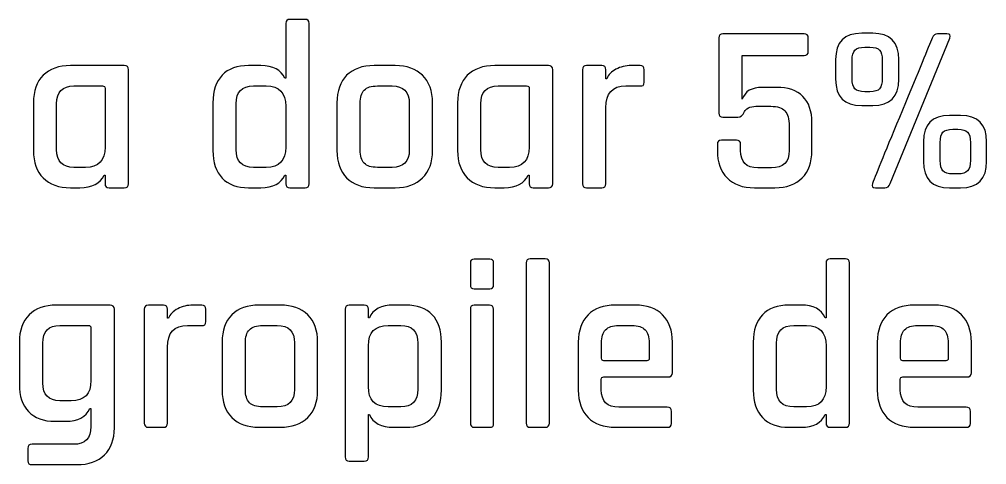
# Model space of a CAD drawing. Extents: x 5 to 177, y 88 to 167.
# Drawn here: x 24.3 to 42.83, y 137.13 to 145.65 of the extents above; entities that cross this region are included whole.
import ezdxf

# ---------------------------------------------------------------- set-up
doc = ezdxf.new("R2010")
doc.units = 0
doc.layers.add('Layer_1', color=7, linetype='CONTINUOUS')

msp = doc.modelspace()

# ---------------------------------------------------------------- linework, layer by layer
at = {"layer": 'Layer_1', "color": 7}
for points in [[(29.405682, 145.574546), (29.405682, 144.524482), (29.387492, 144.524482)], [(29.777202, 145.652821), (29.483953, 145.652821), (29.483953, 145.652821)], [(29.855473, 142.506483), (29.855473, 145.574546)], [(37.701471, 145.299493), (37.701471, 143.859166)], [(39.334172, 145.377214), (37.779743, 145.377214), (37.779743, 145.377214)], [(39.416855, 145.038214), (39.416855, 145.299493)], [(40.650473, 145.386584), (40.439357, 145.386584), (40.439357, 145.386584)], [(40.985062, 142.510894), (42.127178, 145.29012)], [(42.072058, 145.377214), (41.888503, 145.377214), (41.888503, 145.377214)], [(40.498889, 145.120347), (40.595352, 145.120347)], [(40.498889, 145.120347), (40.498889, 145.120347)], [(38.151263, 144.125403), (38.151263, 144.959943), (39.334172, 144.959943)], [(26.310607, 144.767569), (25.283143, 144.767569), (25.283143, 144.767569)], [(28.928881, 144.767569), (28.695165, 144.767569)], [(31.501402, 144.767569), (31.097911, 144.767569), (31.097911, 144.767569)], [(34.436623, 144.767569), (33.409159, 144.767569), (33.409159, 144.767569)], [(35.459128, 144.767569), (35.170291, 144.767569), (35.170291, 144.767569)], [(36.192796, 144.767569), (36.023019, 144.767569)], [(39.939406, 144.882222), (39.939406, 144.506293)], [(40.256353, 144.520074), (40.256353, 144.868441)], [(40.834028, 144.868441), (40.834028, 144.520074)], [(41.150424, 144.506293), (41.150424, 144.882222)], [(26.392739, 142.506483), (26.392739, 144.689297)], [(34.519306, 142.506483), (34.519306, 144.689297)], [(35.092569, 144.689297), (35.092569, 142.506483)], [(35.555592, 144.515112), (35.5374, 144.515112), (35.5374, 144.689297)], [(36.271067, 144.451172), (36.271067, 144.689297)], [(25.347083, 144.377859), (25.893338, 144.377859)], [(25.347083, 144.377859), (25.347083, 144.377859)], [(28.786667, 144.377859), (29.029753, 144.377859)], [(28.786667, 144.377859), (28.786667, 144.377859)], [(31.162405, 144.377859), (31.44187, 144.377859)], [(31.162405, 144.377859), (31.162405, 144.377859)], [(33.47365, 144.377859), (34.019355, 144.377859)], [(33.47365, 144.377859), (33.47365, 144.377859)], [(35.917739, 144.377859), (36.192796, 144.377859)], [(25.943498, 144.331558), (25.943498, 143.208181)], [(34.069514, 144.331558), (34.069514, 143.208181)], [(38.807209, 144.350298), (38.536564, 144.350298)], [(40.595352, 144.267618), (40.498889, 144.267618)], [(24.572075, 144.056501), (24.572075, 143.139279)], [(25.016905, 143.158019), (25.016905, 144.038312)], [(28.011658, 144.056501), (28.011658, 143.139279)], [(28.456489, 143.158019), (28.456489, 144.038312)], [(30.387397, 144.056501), (30.387397, 143.139279)], [(30.832227, 143.15306), (30.832227, 144.04272)], [(31.772047, 144.04272), (31.772047, 143.15306)], [(32.21688, 143.139279), (32.21688, 144.056501)], [(32.698642, 144.056501), (32.698642, 143.139279)], [(33.143472, 143.158019), (33.143472, 144.038312)], [(40.439357, 144.001381), (40.650473, 144.001381)], [(29.405682, 143.9876), (29.405682, 143.208181)], [(35.5374, 142.506483), (35.5374, 143.960591)], [(38.412539, 143.9876), (38.696965, 143.9876)], [(42.333333, 143.813415), (42.12277, 143.813415), (42.12277, 143.813415)], [(37.779743, 143.781445), (38.06858, 143.781445)], [(39.485756, 143.139279), (39.485756, 143.6712)], [(39.049743, 143.60726), (39.049743, 143.144241)], [(42.18671, 143.547728), (42.278763, 143.547728)], [(42.18671, 143.547728), (42.18671, 143.547728)], [(37.673909, 143.258893), (37.673909, 143.139279)], [(38.041021, 143.341023), (37.752184, 143.341023)], [(38.119293, 143.144241), (38.119293, 143.258893)], [(41.622816, 143.309053), (41.622816, 142.933124)], [(41.943624, 142.951314), (41.943624, 143.295272)], [(42.521849, 143.295272), (42.521849, 142.951314)], [(42.833284, 142.933124), (42.833284, 143.309053)], [(25.567569, 142.818472), (25.347083, 142.818472)], [(29.029753, 142.818472), (28.786667, 142.818472)], [(31.44187, 142.818472), (31.162405, 142.818472)], [(33.693585, 142.818472), (33.47365, 142.818472)], [(38.710746, 142.809102), (38.44947, 142.809102)], [(42.278763, 142.694449), (42.18671, 142.694449)], [(25.925308, 142.671849), (25.943498, 142.671849), (25.943498, 142.506483)], [(29.387492, 142.671849), (29.405682, 142.671849), (29.405682, 142.506483)], [(34.051325, 142.671849), (34.069514, 142.671849), (34.069514, 142.506483)], [(25.283143, 142.428762), (25.461736, 142.428762)], [(26.02122, 142.428762), (26.310607, 142.428762)], [(28.695165, 142.428762), (28.928881, 142.428762)], [(29.483953, 142.428762), (29.777202, 142.428762)], [(31.097911, 142.428762), (31.501402, 142.428762)], [(33.409159, 142.428762), (33.588302, 142.428762)], [(34.147785, 142.428762), (34.436623, 142.428762)], [(35.170291, 142.428762), (35.459128, 142.428762)], [(38.38498, 142.428762), (38.774686, 142.428762)], [(40.701186, 142.428762), (40.879779, 142.428762)], [(42.12277, 142.428762), (42.333333, 142.428762)], [(33.313799, 141.061748), (33.015592, 141.061748), (33.015592, 141.061748)], [(34.377644, 141.06671), (34.088807, 141.06671), (34.088807, 141.06671)], [(40.128472, 141.06671), (39.835226, 141.06671), (39.835226, 141.06671)], [(32.942279, 140.988435), (32.942279, 140.571167)], [(33.387109, 140.571167), (33.387109, 140.988435)], [(34.010535, 140.988435), (34.010535, 137.920372)], [(34.455365, 137.920372), (34.455365, 140.988435)], [(39.756952, 140.988435), (39.756952, 139.938371), (39.738763, 139.938371)], [(40.206744, 137.920372), (40.206744, 140.988435)], [(33.015592, 140.493446), (33.313799, 140.493446)], [(26.040512, 140.181458), (25.013047, 140.181458), (25.013047, 140.181458)], [(26.122643, 137.833281), (26.122643, 140.103736)], [(26.695907, 140.103186), (26.695907, 137.920372)], [(27.063016, 140.181458), (26.77418, 140.181458), (26.77418, 140.181458)], [(27.159479, 139.929001), (27.140738, 139.929001), (27.140738, 140.103186)], [(27.796684, 140.181458), (27.62691, 140.181458)], [(27.874957, 139.865061), (27.874957, 140.103186)], [(29.300952, 140.181458), (28.897461, 140.181458), (28.897461, 140.181458)], [(30.54394, 140.103186), (30.54394, 137.273798)], [(30.910499, 140.181458), (30.621661, 140.181458), (30.621661, 140.181458)], [(31.006963, 139.938371), (30.98877, 139.938371), (30.98877, 140.103186)], [(31.704249, 140.181458), (31.469982, 140.181458)], [(32.942279, 140.103736), (32.942279, 137.920372)], [(33.308838, 140.181458), (33.015592, 140.181458), (33.015592, 140.181458)], [(33.387109, 137.920372), (33.387109, 140.103736)], [(36.097436, 140.181458), (35.721507, 140.181458), (35.721507, 140.181458)], [(39.280152, 140.181458), (39.046438, 140.181458)], [(41.825664, 140.181458), (41.449185, 140.181458), (41.449185, 140.181458)], [(25.076988, 139.791748), (25.622691, 139.791748)], [(25.076988, 139.791748), (25.076988, 139.791748)], [(25.673403, 139.745997), (25.673403, 138.736723)], [(27.521628, 139.791748), (27.796684, 139.791748)], [(28.961952, 139.791748), (29.24142, 139.791748)], [(28.961952, 139.791748), (28.961952, 139.791748)], [(31.364702, 139.791748), (31.607785, 139.791748)], [(31.364702, 139.791748), (31.364702, 139.791748)], [(35.785448, 139.791748), (36.037904, 139.791748)], [(35.785448, 139.791748), (35.785448, 139.791748)], [(39.137937, 139.791748), (39.381024, 139.791748)], [(39.137937, 139.791748), (39.137937, 139.791748)], [(41.513675, 139.791748), (41.765581, 139.791748)], [(41.513675, 139.791748), (41.513675, 139.791748)], [(24.301979, 139.47039), (24.301979, 138.667821)], [(24.751771, 138.690972), (24.751771, 139.452201)], [(27.140738, 137.920372), (27.140738, 139.37448)], [(28.186944, 139.47039), (28.186944, 138.553168)], [(28.631775, 138.566949), (28.631775, 139.456609)], [(29.571597, 139.456609), (29.571597, 138.566949)], [(30.016427, 138.553168), (30.016427, 139.47039)], [(30.98877, 138.62207), (30.98877, 139.401489)], [(31.937966, 139.452201), (31.937966, 138.571908)], [(32.387204, 138.553168), (32.387204, 139.47039)], [(35.010437, 139.47039), (35.010437, 138.553168)], [(35.45527, 139.163364), (35.45527, 139.456609)], [(36.368081, 139.456609), (36.368081, 139.163364)], [(36.812911, 138.887757), (36.812911, 139.47039)], [(38.36293, 139.47039), (38.36293, 138.553168)], [(38.80776, 138.571908), (38.80776, 139.452201)], [(39.756952, 139.401489), (39.756952, 138.62207)], [(40.738668, 139.47039), (40.738668, 138.553168)], [(41.183498, 139.163364), (41.183498, 139.456609)], [(42.095759, 139.456609), (42.095759, 139.163364)], [(42.540592, 138.887757), (42.540592, 139.47039)], [(36.32233, 139.117062), (35.501021, 139.117062)], [(42.050008, 139.117062), (41.229249, 139.117062)], [(35.501021, 138.805624), (36.730229, 138.805624)], [(41.229249, 138.805624), (42.458459, 138.805624)], [(35.450859, 138.562538), (35.450859, 138.759873)], [(41.178536, 138.562538), (41.178536, 138.759873)], [(25.297474, 138.351424), (25.076988, 138.351424)], [(25.655213, 138.204799), (25.673403, 138.204799), (25.673403, 137.856432)], [(29.24142, 138.23236), (28.961952, 138.23236)], [(30.98877, 137.273798), (30.98877, 138.085737), (31.006963, 138.085737)], [(31.607785, 138.23236), (31.364702, 138.23236)], [(36.71204, 138.227399), (35.785448, 138.227399)], [(36.794722, 137.915964), (36.794722, 138.145269)], [(39.381024, 138.23236), (39.137937, 138.23236)], [(39.738763, 138.085737), (39.756952, 138.085737), (39.756952, 137.920372)], [(42.439717, 138.227399), (41.513675, 138.227399)], [(42.5224, 137.915964), (42.5224, 138.145269)], [(24.985486, 137.957304), (25.191641, 137.957304)], [(26.77418, 137.842651), (27.063016, 137.842651)], [(28.897461, 137.842651), (29.300952, 137.842651)], [(31.469982, 137.842651), (31.704249, 137.842651)], [(33.02, 137.842651), (33.313799, 137.842651)], [(34.088807, 137.842651), (34.377644, 137.842651)], [(35.721507, 137.842651), (36.71204, 137.842651)], [(39.046438, 137.842651), (39.280152, 137.842651)], [(39.835226, 137.842651), (40.128472, 137.842651)], [(41.449185, 137.842651), (42.439717, 137.842651)], [(25.338815, 137.516882), (24.545065, 137.516882)], [(24.467344, 137.439161), (24.467344, 137.200485)], [(30.621661, 137.196074), (30.910499, 137.196074)], [(24.545065, 137.127173), (25.407166, 137.127173)]]:
    msp.add_lwpolyline(points, dxfattribs=at)
for points in [[(29.483953, 145.652821), (29.431742, 145.652821), (29.405682, 145.626405), (29.405682, 145.574546)], [(29.855473, 145.574546), (29.855473, 145.626405), (29.82906, 145.652821), (29.777202, 145.652821)], [(37.779743, 145.377214), (37.727532, 145.377214), (37.701471, 145.351351), (37.701471, 145.299493)], [(39.416855, 145.299493), (39.416855, 145.351351), (39.389205, 145.377214), (39.334172, 145.377214)], [(40.439357, 145.386584), (40.105982, 145.386584), (39.939406, 145.218419), (39.939406, 144.882222)], [(41.150424, 144.882222), (41.150424, 145.218419), (40.983848, 145.386584), (40.650473, 145.386584)], [(41.787631, 145.295082), (41.720251, 145.127159), (41.531182, 144.666409), (41.219326, 143.914287)], [(41.888503, 145.377214), (41.845817, 145.377214), (41.812326, 145.350115), (41.787631, 145.295082)], [(42.127178, 145.29012), (42.148698, 145.347976), (42.130266, 145.377214), (42.072058, 145.377214)], [(40.309269, 145.065776), (40.344197, 145.102465), (40.407167, 145.120347), (40.498889, 145.120347)], [(40.595352, 145.120347), (40.687075, 145.120347), (40.749801, 145.101474), (40.783315, 145.063019)], [(39.334172, 144.959943), (39.389205, 144.959943), (39.416855, 144.986356), (39.416855, 145.038214)], [(40.256353, 144.868441), (40.256353, 144.963338), (40.273994, 145.029087), (40.309269, 145.065776)], [(40.783315, 145.063019), (40.816829, 145.024922), (40.834028, 144.960163), (40.834028, 144.868441)], [(25.283143, 144.767569), (25.056659, 144.767569), (24.881659, 144.705635), (24.757834, 144.58181)], [(26.392739, 144.689297), (26.392739, 144.741156), (26.365641, 144.767569), (26.310607, 144.767569)], [(28.695165, 144.767569), (28.475031, 144.767569), (28.305876, 144.706428), (28.188047, 144.584014)], [(29.387492, 144.524482), (29.31729, 144.686407), (29.164184, 144.767569), (28.928881, 144.767569)], [(31.097911, 144.767569), (30.871428, 144.767569), (30.696428, 144.705635), (30.572603, 144.58181)], [(32.02671, 144.58181), (31.89971, 144.705635), (31.724357, 144.767569), (31.501402, 144.767569)], [(33.409159, 144.767569), (33.182676, 144.767569), (33.007675, 144.705635), (32.88385, 144.58181)], [(34.519306, 144.689297), (34.519306, 144.741156), (34.491656, 144.767569), (34.436623, 144.767569)], [(35.170291, 144.767569), (35.118432, 144.767569), (35.092569, 144.741156), (35.092569, 144.689297)], [(35.5374, 144.689297), (35.5374, 144.741156), (35.510986, 144.767569), (35.459128, 144.767569)], [(36.023019, 144.767569), (35.915778, 144.767569), (35.819469, 144.744528), (35.731981, 144.698667)], [(36.271067, 144.689297), (36.271067, 144.741156), (36.245007, 144.767569), (36.192796, 144.767569)], [(24.757834, 144.58181), (24.634009, 144.457632), (24.572075, 144.282632), (24.572075, 144.056501)], [(28.188047, 144.584014), (28.070572, 144.4616), (28.011658, 144.285807), (28.011658, 144.056501)], [(30.572603, 144.58181), (30.448781, 144.457632), (30.387397, 144.282632), (30.387397, 144.056501)], [(32.21688, 144.056501), (32.21688, 144.282632), (32.15371, 144.457632), (32.02671, 144.58181)], [(32.88385, 144.58181), (32.760025, 144.457632), (32.698642, 144.282632), (32.698642, 144.056501)], [(35.731981, 144.698667), (35.645194, 144.652806), (35.586283, 144.591312), (35.555592, 144.515112)], [(25.016905, 144.038312), (25.016905, 144.264443), (25.12695, 144.377859), (25.347083, 144.377859)], [(25.893338, 144.377859), (25.926852, 144.377859), (25.943498, 144.361897), (25.943498, 144.331558)], [(28.456489, 144.038312), (28.456489, 144.264443), (28.566533, 144.377859), (28.786667, 144.377859)], [(29.029753, 144.377859), (29.280578, 144.377859), (29.405682, 144.247597), (29.405682, 143.9876)], [(30.909949, 144.297381), (30.961807, 144.351003), (31.045988, 144.377859), (31.162405, 144.377859)], [(31.44187, 144.377859), (31.662003, 144.377859), (31.772047, 144.266029), (31.772047, 144.04272)], [(33.143472, 144.038312), (33.143472, 144.264443), (33.253516, 144.377859), (33.47365, 144.377859)], [(34.019355, 144.377859), (34.052868, 144.377859), (34.069514, 144.361897), (34.069514, 144.331558)], [(35.5374, 143.960591), (35.5374, 144.238577), (35.664092, 144.377859), (35.917739, 144.377859)], [(36.192796, 144.377859), (36.245007, 144.368687), (36.271067, 144.392964), (36.271067, 144.451172)], [(39.939406, 144.506293), (39.939406, 144.170096), (40.105982, 144.001381), (40.439357, 144.001381)], [(40.309269, 144.322739), (40.273992, 144.359427), (40.256353, 144.425177), (40.256353, 144.520074)], [(40.650473, 144.001381), (40.983848, 144.001381), (41.150424, 144.170096), (41.150424, 144.506293)], [(40.834028, 144.520074), (40.834028, 144.428352), (40.816829, 144.363043), (40.783315, 144.324943)], [(30.832227, 144.04272), (30.832227, 144.158784), (30.857738, 144.244111), (30.909949, 144.297381)], [(38.536564, 144.350298), (38.3316, 144.350298), (38.203474, 144.274981), (38.151263, 144.125403)], [(39.311572, 144.17832), (39.195508, 144.292973), (39.027343, 144.350298), (38.807209, 144.350298)], [(39.485756, 143.6712), (39.485756, 143.894509), (39.427635, 144.063314), (39.311572, 144.17832)], [(40.498889, 144.267618), (40.407167, 144.267618), (40.344197, 144.28605), (40.309269, 144.322739)], [(40.783315, 144.324943), (40.749801, 144.28649), (40.687075, 144.267618), (40.595352, 144.267618)], [(37.701471, 143.859166), (37.701471, 143.807308), (37.727532, 143.781445), (37.779743, 143.781445)], [(38.06858, 143.781445), (38.117264, 143.781445), (38.159092, 143.816525), (38.192603, 143.886728)], [(38.192603, 143.886728), (38.2046, 143.911069), (38.229667, 143.93411), (38.26812, 143.95563)], [(38.26812, 143.95563), (38.30622, 143.977149), (38.35433, 143.9876), (38.412539, 143.9876)], [(38.696965, 143.9876), (38.825376, 143.9876), (38.916548, 143.958361), (38.969817, 143.900506)], [(38.969817, 143.900506), (39.02344, 143.842298), (39.049743, 143.744843), (39.049743, 143.60726)], [(41.219326, 143.914287), (40.90747, 143.162165), (40.716265, 142.694339), (40.646062, 142.510894)], [(42.12277, 143.813415), (41.789042, 143.813415), (41.622816, 143.64525), (41.622816, 143.309053)], [(42.833284, 143.309053), (42.833284, 143.64525), (42.667061, 143.813415), (42.333333, 143.813415)], [(41.943624, 143.295272), (41.943624, 143.390169), (41.960823, 143.455918), (41.994336, 143.492607)], [(41.994336, 143.492607), (42.02785, 143.529296), (42.092166, 143.547728), (42.18671, 143.547728)], [(42.278763, 143.547728), (42.370485, 143.547728), (42.433655, 143.529296), (42.468933, 143.492607)], [(42.468933, 143.492607), (42.50421, 143.455918), (42.521849, 143.390169), (42.521849, 143.295272)], [(37.752184, 143.341023), (37.700325, 143.341023), (37.673909, 143.313927), (37.673909, 143.258893)], [(38.119293, 143.258893), (38.119293, 143.313927), (38.093232, 143.341023), (38.041021, 143.341023)], [(24.572075, 143.139279), (24.572075, 142.915971), (24.634009, 142.741964), (24.757834, 142.616728)], [(25.347083, 142.818472), (25.12695, 142.818472), (25.016905, 142.931535), (25.016905, 143.158019)], [(25.943498, 143.208181), (25.943498, 142.948184), (25.818394, 142.818472), (25.567569, 142.818472)], [(28.011658, 143.139279), (28.011658, 142.913149), (28.070572, 142.737795), (28.188047, 142.61397)], [(28.786667, 142.818472), (28.566533, 142.818472), (28.456489, 142.931535), (28.456489, 143.158019)], [(29.405682, 143.208181), (29.405682, 142.948184), (29.280578, 142.818472), (29.029753, 142.818472)], [(30.387397, 143.139279), (30.387397, 142.915971), (30.448781, 142.741964), (30.572603, 142.616728)], [(30.909949, 142.89895), (30.857738, 142.952219), (30.832227, 143.036996), (30.832227, 143.15306)], [(31.772047, 143.15306), (31.77205, 142.929752), (31.662003, 142.818472), (31.44187, 142.818472)], [(32.02671, 142.616728), (32.15371, 142.741964), (32.21688, 142.915971), (32.21688, 143.139279)], [(32.698642, 143.139279), (32.698642, 142.915971), (32.760025, 142.741964), (32.88385, 142.616728)], [(33.47365, 142.818472), (33.253516, 142.818472), (33.143472, 142.931535), (33.143472, 143.158019)], [(34.069514, 143.208181), (34.069514, 142.948184), (33.94441, 142.818472), (33.693585, 142.818472)], [(37.673909, 143.139279), (37.673909, 142.915971), (37.735846, 142.741964), (37.859671, 142.616728)], [(38.44947, 142.809102), (38.229337, 142.809102), (38.119293, 142.921285), (38.119293, 143.144241)], [(39.049743, 143.144241), (39.049743, 142.921285), (38.936876, 142.809102), (38.710746, 142.809102)], [(39.297791, 142.616728), (39.42338, 142.741964), (39.485756, 142.915971), (39.485756, 143.139279)], [(31.162405, 142.818472), (31.045988, 142.818472), (30.961807, 142.845328), (30.909949, 142.89895)], [(41.622816, 142.933124), (41.622816, 142.596927), (41.789042, 142.428762), (42.12277, 142.428762)], [(41.994336, 142.751774), (41.960823, 142.789874), (41.943624, 142.856769), (41.943624, 142.951314)], [(42.333333, 142.428762), (42.667061, 142.428762), (42.833284, 142.596927), (42.833284, 142.933124)], [(42.521849, 142.951314), (42.521849, 142.856769), (42.50421, 142.789874), (42.468933, 142.751774)], [(42.18671, 142.694449), (42.092166, 142.694449), (42.02785, 142.713321), (41.994336, 142.751774)], [(42.468933, 142.751774), (42.433655, 142.713321), (42.370485, 142.694449), (42.278763, 142.694449)], [(24.757834, 142.616728), (24.881659, 142.491492), (25.056659, 142.428762), (25.283143, 142.428762)], [(25.461736, 142.428762), (25.697039, 142.428762), (25.85193, 142.509924), (25.925308, 142.671849)], [(25.943498, 142.506483), (25.943498, 142.454625), (25.969009, 142.428762), (26.02122, 142.428762)], [(26.310607, 142.428762), (26.365641, 142.428762), (26.392739, 142.454625), (26.392739, 142.506483)], [(28.188047, 142.61397), (28.305876, 142.490145), (28.475031, 142.428762), (28.695165, 142.428762)], [(28.928881, 142.428762), (29.164184, 142.428762), (29.31729, 142.509924), (29.387492, 142.671849)], [(29.405682, 142.506483), (29.405682, 142.454625), (29.431742, 142.428762), (29.483953, 142.428762)], [(29.777202, 142.428762), (29.82906, 142.428762), (29.855473, 142.454625), (29.855473, 142.506483)], [(30.572603, 142.616728), (30.696428, 142.491492), (30.871428, 142.428762), (31.097911, 142.428762)], [(31.501402, 142.428762), (31.724357, 142.428762), (31.89971, 142.491492), (32.02671, 142.616728)], [(32.88385, 142.616728), (33.007675, 142.491492), (33.182676, 142.428762), (33.409159, 142.428762)], [(33.588302, 142.428762), (33.823605, 142.428762), (33.977947, 142.509924), (34.051325, 142.671849)], [(34.069514, 142.506483), (34.069514, 142.454625), (34.095574, 142.428762), (34.147785, 142.428762)], [(34.436623, 142.428762), (34.491656, 142.428762), (34.519306, 142.454625), (34.519306, 142.506483)], [(35.092569, 142.506483), (35.092569, 142.454625), (35.118432, 142.428762), (35.170291, 142.428762)], [(35.459128, 142.428762), (35.510986, 142.428762), (35.5374, 142.454625), (35.5374, 142.506483)], [(37.859671, 142.616728), (37.983849, 142.491492), (38.158849, 142.428762), (38.38498, 142.428762)], [(38.774686, 142.428762), (38.997997, 142.428762), (39.172555, 142.491492), (39.297791, 142.616728)], [(40.646062, 142.510894), (40.627718, 142.455861), (40.646152, 142.428762), (40.701186, 142.428762)], [(40.879779, 142.428762), (40.93199, 142.428762), (40.966717, 142.455861), (40.985062, 142.510894)], [(33.015592, 141.061748), (32.966553, 141.061748), (32.942279, 141.037122), (32.942279, 140.988435)], [(33.387109, 140.988435), (33.387109, 141.037122), (33.362835, 141.061748), (33.313799, 141.061748)], [(34.088807, 141.06671), (34.036948, 141.06671), (34.010535, 141.040297), (34.010535, 140.988435)], [(34.455365, 140.988435), (34.455365, 141.040297), (34.429502, 141.06671), (34.377644, 141.06671)], [(39.835226, 141.06671), (39.783015, 141.06671), (39.756952, 141.040294), (39.756952, 140.988435)], [(40.206744, 140.988435), (40.206744, 141.040297), (40.180331, 141.06671), (40.128472, 141.06671)], [(32.942279, 140.571167), (32.942279, 140.518956), (32.966553, 140.493446), (33.015592, 140.493446)], [(33.313799, 140.493446), (33.362835, 140.493446), (33.387109, 140.518956), (33.387109, 140.571167)], [(25.013047, 140.181458), (24.789738, 140.181458), (24.61518, 140.119524), (24.489944, 139.995699)], [(26.122643, 140.103736), (26.122643, 140.155595), (26.095545, 140.181458), (26.040512, 140.181458)], [(26.77418, 140.181458), (26.722321, 140.181458), (26.695907, 140.155044), (26.695907, 140.103186)], [(27.140738, 140.103186), (27.140738, 140.155044), (27.114875, 140.181458), (27.063016, 140.181458)], [(27.335868, 140.112556), (27.249085, 140.066695), (27.190171, 140.005201), (27.159479, 139.929001)], [(27.62691, 140.181458), (27.519665, 140.181458), (27.423357, 140.158417), (27.335868, 140.112556)], [(27.874957, 140.103186), (27.874957, 140.155044), (27.848895, 140.181458), (27.796684, 140.181458)], [(28.897461, 140.181458), (28.670978, 140.181458), (28.495978, 140.119524), (28.372153, 139.995699)], [(29.826258, 139.995699), (29.699258, 140.119524), (29.523907, 140.181458), (29.300952, 140.181458)], [(30.621661, 140.181458), (30.569803, 140.181458), (30.54394, 140.155044), (30.54394, 140.103186)], [(30.98877, 140.103186), (30.98877, 140.155044), (30.962357, 140.181458), (30.910499, 140.181458)], [(31.469982, 140.181458), (31.234326, 140.181458), (31.08034, 140.100296), (31.006963, 139.938371)], [(32.210815, 139.997903), (32.09334, 140.120317), (31.924382, 140.181458), (31.704249, 140.181458)], [(33.015592, 140.181458), (32.966553, 140.181458), (32.942279, 140.155595), (32.942279, 140.103736)], [(33.387109, 140.103736), (33.387109, 140.155595), (33.360696, 140.181458), (33.308838, 140.181458)], [(35.721507, 140.181458), (35.495024, 140.181458), (35.320024, 140.119524), (35.196199, 139.995699)], [(36.624949, 139.995699), (36.499713, 140.119524), (36.323566, 140.181458), (36.097436, 140.181458)], [(39.046438, 140.181458), (38.826305, 140.181458), (38.657146, 140.120317), (38.539318, 139.997903)], [(39.738763, 139.938371), (39.66856, 140.100296), (39.515455, 140.181458), (39.280152, 140.181458)], [(41.449185, 140.181458), (41.222701, 140.181458), (41.047701, 140.119524), (40.923876, 139.995699)], [(42.352626, 139.995699), (42.227037, 140.119524), (42.051794, 140.181458), (41.825664, 140.181458)], [(24.489944, 139.995699), (24.364708, 139.871874), (24.301979, 139.696521), (24.301979, 139.47039)], [(28.372153, 139.995699), (28.248328, 139.871521), (28.186944, 139.696521), (28.186944, 139.47039)], [(30.016427, 139.47039), (30.016427, 139.696521), (29.953258, 139.871521), (29.826258, 139.995699)], [(32.387204, 139.47039), (32.387204, 139.699696), (32.328643, 139.875489), (32.210815, 139.997903)], [(35.196199, 139.995699), (35.072374, 139.871874), (35.010437, 139.696874), (35.010437, 139.47039)], [(36.812911, 139.47039), (36.812911, 139.696874), (36.750185, 139.871874), (36.624949, 139.995699)], [(38.539318, 139.997903), (38.421843, 139.875489), (38.36293, 139.699696), (38.36293, 139.47039)], [(40.923876, 139.995699), (40.800051, 139.871874), (40.738668, 139.696874), (40.738668, 139.47039)], [(42.540592, 139.47039), (42.540592, 139.696874), (42.477862, 139.871874), (42.352626, 139.995699)], [(24.751771, 139.452201), (24.751771, 139.678332), (24.859677, 139.791748), (25.076988, 139.791748)], [(25.622691, 139.791748), (25.656205, 139.791748), (25.673403, 139.776336), (25.673403, 139.745997)], [(27.140738, 139.37448), (27.140738, 139.652466), (27.26798, 139.791748), (27.521628, 139.791748)], [(27.796684, 139.791748), (27.848895, 139.782576), (27.874957, 139.806853), (27.874957, 139.865061)], [(28.709496, 139.71127), (28.761354, 139.764892), (28.845535, 139.791748), (28.961952, 139.791748)], [(29.24142, 139.791748), (29.461553, 139.791748), (29.571597, 139.679918), (29.571597, 139.456609)], [(30.98877, 139.401489), (30.98877, 139.661486), (31.113877, 139.791748), (31.364702, 139.791748)], [(31.607785, 139.791748), (31.827919, 139.791748), (31.937966, 139.678332), (31.937966, 139.452201)], [(35.533542, 139.71127), (35.5854, 139.764539), (35.669384, 139.791748), (35.785448, 139.791748)], [(36.037904, 139.791748), (36.153968, 139.791748), (36.237599, 139.764539), (36.28981, 139.71127)], [(38.80776, 139.452201), (38.80776, 139.678332), (38.917804, 139.791748), (39.137937, 139.791748)], [(39.381024, 139.791748), (39.631849, 139.791748), (39.756952, 139.661486), (39.756952, 139.401489)], [(41.261219, 139.71127), (41.313077, 139.764539), (41.397611, 139.791748), (41.513675, 139.791748)], [(41.765581, 139.791748), (41.881645, 139.791748), (41.966179, 139.764539), (42.018037, 139.71127)], [(28.631775, 139.456609), (28.631775, 139.572673), (28.657285, 139.658), (28.709496, 139.71127)], [(35.45527, 139.456609), (35.45527, 139.573026), (35.481331, 139.657648), (35.533542, 139.71127)], [(36.28981, 139.71127), (36.341668, 139.657648), (36.368081, 139.573026), (36.368081, 139.456609)], [(41.183498, 139.456609), (41.183498, 139.573026), (41.209008, 139.657648), (41.261219, 139.71127)], [(42.018037, 139.71127), (42.069896, 139.657648), (42.095759, 139.573026), (42.095759, 139.456609)], [(35.501021, 139.117062), (35.47033, 139.117062), (35.45527, 139.132672), (35.45527, 139.163364)], [(36.368081, 139.163364), (36.368081, 139.132672), (36.353022, 139.117062), (36.32233, 139.117062)], [(41.229249, 139.117062), (41.198557, 139.117062), (41.183498, 139.132672), (41.183498, 139.163364)], [(42.095759, 139.163364), (42.095759, 139.132672), (42.080347, 139.117062), (42.050008, 139.117062)], [(35.450859, 138.759873), (35.450859, 138.790565), (35.467155, 138.805624), (35.501021, 138.805624)], [(36.730229, 138.805624), (36.785262, 138.805624), (36.812911, 138.832723), (36.812911, 138.887757)], [(41.178536, 138.759873), (41.178536, 138.790565), (41.195382, 138.805624), (41.229249, 138.805624)], [(42.458459, 138.805624), (42.513493, 138.805624), (42.540592, 138.832723), (42.540592, 138.887757)], [(24.301979, 138.667821), (24.301979, 138.44169), (24.360893, 138.266337), (24.478368, 138.142512)], [(25.076988, 138.351424), (24.859677, 138.351424), (24.751771, 138.464841), (24.751771, 138.690972)], [(25.673403, 138.736723), (25.673403, 138.4799), (25.548299, 138.351424), (25.297474, 138.351424)], [(31.364702, 138.23236), (31.113877, 138.23236), (30.98877, 138.362073), (30.98877, 138.62207)], [(39.756952, 138.62207), (39.756952, 138.362073), (39.631849, 138.23236), (39.381024, 138.23236)], [(28.186944, 138.553168), (28.186944, 138.32986), (28.248328, 138.155853), (28.372153, 138.030617)], [(28.709496, 138.312839), (28.657285, 138.366108), (28.631775, 138.450885), (28.631775, 138.566949)], [(29.571597, 138.566949), (29.571597, 138.343641), (29.461553, 138.23236), (29.24142, 138.23236)], [(29.826258, 138.030617), (29.953258, 138.155853), (30.016427, 138.32986), (30.016427, 138.553168)], [(31.937966, 138.571908), (31.937966, 138.345427), (31.827919, 138.23236), (31.607785, 138.23236)], [(32.210815, 138.027859), (32.328643, 138.151684), (32.387204, 138.327037), (32.387204, 138.553168)], [(35.010437, 138.553168), (35.010437, 138.330212), (35.072374, 138.155853), (35.196199, 138.030617)], [(35.785448, 138.227399), (35.562139, 138.227399), (35.450859, 138.339229), (35.450859, 138.562538)], [(38.36293, 138.553168), (38.36293, 138.327037), (38.421843, 138.151684), (38.539318, 138.027859)], [(39.137937, 138.23236), (38.917804, 138.23236), (38.80776, 138.345424), (38.80776, 138.571908)], [(40.738668, 138.553168), (40.738668, 138.330212), (40.800051, 138.155853), (40.923876, 138.030617)], [(41.513675, 138.227399), (41.290367, 138.227399), (41.178536, 138.339229), (41.178536, 138.562538)], [(28.961952, 138.23236), (28.845535, 138.23236), (28.761354, 138.259217), (28.709496, 138.312839)], [(24.478368, 138.142512), (24.596196, 138.018687), (24.765353, 137.957304), (24.985486, 137.957304)], [(25.191641, 137.957304), (25.423768, 137.957304), (25.57866, 138.039699), (25.655213, 138.204799)], [(31.006963, 138.085737), (31.08034, 137.923812), (31.234326, 137.842651), (31.469982, 137.842651)], [(36.794722, 138.145269), (36.794722, 138.200303), (36.767073, 138.227399), (36.71204, 138.227399)], [(39.280152, 137.842651), (39.515455, 137.842651), (39.66856, 137.923812), (39.738763, 138.085737)], [(42.5224, 138.145269), (42.5224, 138.200303), (42.49475, 138.227399), (42.439717, 138.227399)], [(26.695907, 137.920372), (26.695907, 137.868514), (26.722321, 137.842651), (26.77418, 137.842651)], [(27.063016, 137.842651), (27.114875, 137.842651), (27.140738, 137.868514), (27.140738, 137.920372)], [(28.372153, 138.030617), (28.495978, 137.905381), (28.670978, 137.842651), (28.897461, 137.842651)], [(29.300952, 137.842651), (29.523907, 137.842651), (29.699258, 137.905381), (29.826258, 138.030617)], [(31.704249, 137.842651), (31.924382, 137.842651), (32.09334, 137.904034), (32.210815, 138.027859)], [(32.942279, 137.920372), (32.942279, 137.868514), (32.968142, 137.842651), (33.02, 137.842651)], [(33.371124, 137.858636), (33.381707, 137.869219), (33.387109, 137.889681), (33.387109, 137.920372)], [(34.010535, 137.920372), (34.010535, 137.868514), (34.036948, 137.842651), (34.088807, 137.842651)], [(34.377644, 137.842651), (34.429502, 137.842651), (34.455365, 137.868514), (34.455365, 137.920372)], [(35.196199, 138.030617), (35.320024, 137.905381), (35.495024, 137.842651), (35.721507, 137.842651)], [(36.71204, 137.842651), (36.767073, 137.842651), (36.794722, 137.867281), (36.794722, 137.915964)], [(38.539318, 138.027859), (38.657146, 137.904034), (38.826305, 137.842651), (39.046438, 137.842651)], [(39.756952, 137.920372), (39.756952, 137.868514), (39.783015, 137.842651), (39.835226, 137.842651)], [(40.128472, 137.842651), (40.180331, 137.842651), (40.206744, 137.868514), (40.206744, 137.920372)], [(40.923876, 138.030617), (41.047701, 137.905381), (41.222701, 137.842651), (41.449185, 137.842651)], [(42.439717, 137.842651), (42.49475, 137.842651), (42.5224, 137.867281), (42.5224, 137.915964)], [(25.673403, 137.856432), (25.673403, 137.630301), (25.562123, 137.516882), (25.338815, 137.516882)], [(25.932474, 137.312381), (26.059474, 137.436206), (26.122643, 137.609973), (26.122643, 137.833281)], [(33.313799, 137.842651), (33.341316, 137.842651), (33.360188, 137.848053), (33.371124, 137.858636)], [(24.545065, 137.516882), (24.492854, 137.516882), (24.467344, 137.491019), (24.467344, 137.439161)], [(24.467344, 137.200485), (24.467344, 137.151449), (24.492854, 137.127173), (24.545065, 137.127173)], [(25.407166, 137.127173), (25.630121, 137.127173), (25.805827, 137.188556), (25.932474, 137.312381)], [(30.54394, 137.273798), (30.54394, 137.22194), (30.569803, 137.196074), (30.621661, 137.196074)], [(30.910499, 137.196074), (30.962357, 137.196074), (30.98877, 137.22194), (30.98877, 137.273798)]]:
    msp.add_open_spline(points, degree=3, dxfattribs=at)

doc.saveas('drawing.dxf')
